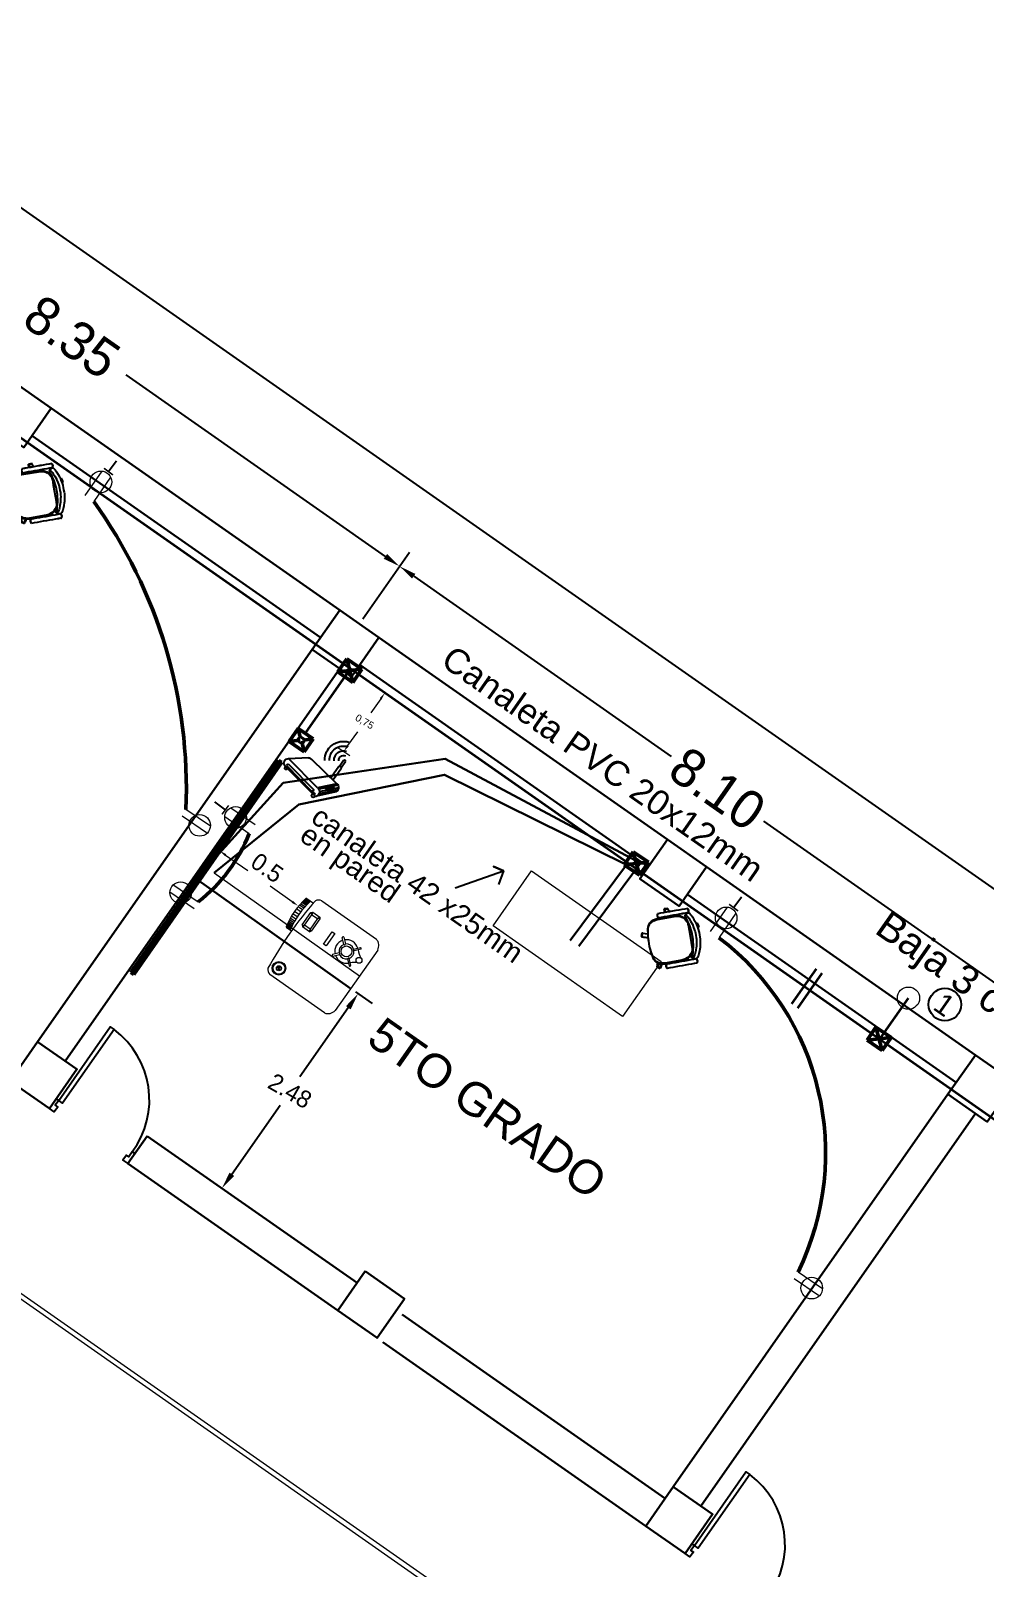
# Model space of a CAD drawing. Header units: metres. Extents: x 643921 to 644430, y 8487964 to 8488110.
# Drawn here: x 644222.18 to 644232.13, y 8488093.95 to 8488109.99 of the extents above; entities that cross this region are included whole.
import ezdxf
from ezdxf.enums import TextEntityAlignment as Align

# ---------------------------------------------------------------- set-up
doc = ezdxf.new("R2010")
doc.units = ezdxf.units.M
doc.header["$MEASUREMENT"] = 0
for name, color, linetype in [('ACHURADOS', 8, 'Continuous'), ('Planta', 251, 'Continuous'), ('Salida de red', 4, 'Continuous'), ('VANOS', 2, 'Continuous')]:
    doc.layers.add(name, color=color, linetype=linetype)
for name, color, linetype, lineweight in [('Anotaciones - Textos_Pluma_Nº__86', 7, 'Continuous', 20), ('Cable USB', 3, 'Continuous', 30), ('CABLE UTP CAT 6', 140, 'COMPU_LINE', 35), ('CIRCUITO DE DATOS', 5, 'Continuous', 50), ('CIRCUITO DE PROYECTORES', 4, 'Continuous', 50), ('CIRCUITO DE SERVIDOR', 6, 'Continuous', 50), ('CIRCUITO ELECTRICO DE SERVIDOR Y AP', 1, 'Continuous', 50), ('CIRCUITO ELECTRICO EST DE CARGA', 6, 'Continuous', 50), ('CIRCUITO ELECTRICOS', 7, 'Continuous', 15), ('COLUMNAS', 252, 'Continuous', 30), ('CONECCION USB Y HDMI', 150, 'Continuous', 30), ('CONEXION USB', 3, 'Continuous', 18), ('EQUIPOS ELECTRONICOS', 242, 'Continuous', 13), ('MUEBLES', 150, 'Continuous', 25), ('MUEBLES - PETER', 252, 'Continuous', 5), ('MUEBLES MOVILES', 42, 'Continuous', 5), ('MUROS', 252, 'Continuous', 15), ('PUERTAS', 252, 'Continuous', 5), ('TEXTOS-SUBTITULO', 26, 'Continuous', 30), ('tomacorriente', 1, 'Continuous', 20)]:
    doc.layers.add(name, color=color, linetype=linetype, lineweight=lineweight)
doc.styles.add('COTAS', font='arial.ttf', dxfattribs={"height": 0.075})
doc.styles.add('style4', font='arial.ttf')
doc.linetypes.add('COMPU_LINE', pattern='A,0.5,-0.1,["R",Standard,S=0.1,R=0,X=-0.05,Y=-0.05],-0.1', length=0.7)
doc.dimstyles.new('julio_75', dxfattribs={"dimscale": 0.75, "dimtxt": 0.075, "dimasz": 0.1, "dimexe": 0.1, "dimexo": 0.1, "dimgap": 0.1, "dimtad": 0, "dimtih": 1, "dimtoh": 1, "dimzin": 1, "dimtxsty": 'COTAS', "dimcen": 0.1, "dimclrd": 256, "dimclre": 256, "dimclrt": 256, "dimaunit": 1, "dimadec": 3, "dimazin": 0, "dimtfac": 1, "dimtix": 1, "dimtmove": 0, "dimatfit": 3, "dimfxl": 0.1, "dimfxlon": 1, "dimlwd": -1, "dimlwe": -1, "dimarcsym": 0})
doc.dimstyles.new('UTILIZAR', dxfattribs={"dimtxt": 0.18, "dimasz": 0.18, "dimexe": 0.18, "dimexo": 0.0625, "dimgap": 0.09, "dimtad": 0, "dimtih": 1, "dimtoh": 1, "dimdec": 4, "dimzin": 0, "dimdsep": 46, "dimtxsty": 'Standard', "dimcen": 0.09, "dimadec": 0, "dimazin": 0, "dimtfac": 1, "dimtdec": 4, "dimtofl": 0, "dimtmove": 0, "dimatfit": 3, "dimfxl": 1, "dimtolj": 1, "dimtzin": 0, "dimarcsym": 0})

# ---------------------------------------------------------------- blocks, each defined once
blk = doc.blocks.new('PUERTA8')
at = {"layer": 'VANOS', "ltscale": 0.5}
for points in [[(0.025, 0.05), (0.025, 0.8), (0.065, 0.8), (0.065, 0.05)], [(0, -0.05), (0, 0.05), (0.025, 0.05), (0.025, 0), (0.05, 0), (0.05, -0.05)], [(0.8, -0.05), (0.8, 0.05), (0.775, 0.05), (0.775, 0), (0.75, 0), (0.75, -0.05)]]:
    blk.add_lwpolyline(points, close=True, dxfattribs=at)
at = {"layer": 'VANOS', "color": 8, "ltscale": 0.5}
blk.add_arc((0.045, 0.07), 0.73, 358.4306, 88.4306, dxfattribs=at)
blk = doc.blocks.new('P-1')
at = {"layer": 'ACHURADOS'}
blk.add_blockref('PUERTA8', (0, 0.05), dxfattribs=at)
blk = doc.blocks.new('ECRAN')
at = {"layer": 'CIRCUITO DE SERVIDOR'}
h = blk.add_hatch(color=141, dxfattribs=at)
h.dxf.hatch_style = 1
h.paths.add_polyline_path([(714290.289, 8427261.831), (714290.304, 8427261.851), (714288.907, 8427262.986), (714288.892, 8427262.966)])
at = {"layer": 'CIRCUITO DE SERVIDOR', "color": 0}
for p, q in [((714288.892, 8427262.966), (714288.907, 8427262.986)), ((714290.289, 8427261.831), (714288.892, 8427262.966)), ((714290.304, 8427261.851), (714288.907, 8427262.986)), ((714290.289, 8427261.831), (714290.304, 8427261.851))]:
    blk.add_line(p, q, dxfattribs=at)
blk = doc.blocks.new('PROYECTOR')
at = {"layer": 'EQUIPOS ELECTRONICOS', "color": 22}
for p, q in [((714285.8923, 8427254.0254), (714285.8631, 8427254.0254)), ((714285.8936, 8427254.035), (714285.8644, 8427254.035)), ((714285.8948, 8427254.0431), (714285.8656, 8427254.0431)), ((714285.8961, 8427254.0506), (714285.867, 8427254.0506)), ((714285.8973, 8427254.0568), (714285.8681, 8427254.0568)), ((714285.8984, 8427254.062), (714285.8692, 8427254.062)), ((714285.8992, 8427254.0659), (714285.87, 8427254.0659)), ((714285.8745, 8427254.0694), (714285.9193, 8427254.0694)), ((714285.937, 8427254.0183), (714285.9448, 8427254.0263)), ((714285.9448, 8427254.0263), (714285.9495, 8427254.0119)), ((714285.9936, 8427254.0263), (714285.9875, 8427254.0119)), ((714285.9936, 8427254.0263), (714285.9988, 8427254.0188)), ((714285.8889, 8427253.9712), (714285.8597, 8427253.9712)), ((714285.8893, 8427253.9881), (714285.8601, 8427253.9881)), ((714285.8893, 8427253.9543), (714285.8601, 8427253.9543)), ((714285.8901, 8427254.0034), (714285.8609, 8427254.0034)), ((714285.8901, 8427253.939), (714285.8609, 8427253.939)), ((714285.8912, 8427254.0156), (714285.862, 8427254.0156)), ((714285.937, 8427254.0183), (714285.9495, 8427254.0119)), ((714285.937, 8427253.9345), (714285.9495, 8427253.9409)), ((714285.9448, 8427253.9265), (714285.9495, 8427253.9409)), ((714285.9988, 8427254.0188), (714285.9875, 8427254.0119)), ((714285.9988, 8427253.9339), (714285.9875, 8427253.9409)), ((714285.9936, 8427253.9265), (714285.9875, 8427253.9409)), ((714285.8912, 8427253.9268), (714285.862, 8427253.9268)), ((714285.8923, 8427253.9169), (714285.8631, 8427253.9169)), ((714285.8936, 8427253.9074), (714285.8644, 8427253.9074)), ((714285.8948, 8427253.8993), (714285.8656, 8427253.8993)), ((714285.8961, 8427253.8918), (714285.867, 8427253.8918)), ((714285.8973, 8427253.8856), (714285.8681, 8427253.8856)), ((714285.8984, 8427253.8804), (714285.8692, 8427253.8804)), ((714285.8992, 8427253.8765), (714285.87, 8427253.8765)), ((714285.8745, 8427253.873), (714285.9, 8427253.873)), ((714285.9, 8427253.873), (714285.9079, 8427253.873)), ((714285.937, 8427253.9345), (714285.9448, 8427253.9265)), ((714285.9936, 8427253.9265), (714285.9988, 8427253.9339))]:
    blk.add_line(p, q, dxfattribs=at)
for points in [[(714285.9448, 8427254.0263), (714285.9936, 8427254.0263)], [(714285.9497, 8427254.1075), (714286.3214, 8427254.1075)], [(714286.362, 8427254.062), (714286.362, 8427253.6507)], [(714285.937, 8427253.9345), (714285.937, 8427254.0183)], [(714285.9988, 8427254.0188), (714285.9988, 8427253.9339)], [(714286.1894, 8427253.9789), (714286.1602, 8427254.0041)], [(714286.1667, 8427254.0116), (714286.1959, 8427253.9864)], [(714286.2499, 8427253.9885), (714286.275, 8427254.0177)], [(714286.2825, 8427254.0113), (714286.2574, 8427253.9821)], [(714285.9936, 8427253.9265), (714285.9448, 8427253.9265)], [(714286.1953, 8427253.925), (714286.1702, 8427253.8958)], [(714286.1777, 8427253.8894), (714286.2028, 8427253.9186)], [(714286.2529, 8427253.9243), (714286.2821, 8427253.8992)], [(714286.2886, 8427253.9068), (714286.2594, 8427253.9318)], [(714286.3214, 8427253.6052), (714285.9497, 8427253.6052)]]:
    blk.add_lwpolyline(points, dxfattribs=at)
for points in [[(714285.9495, 8427253.9409), (714285.9495, 8427254.0119), (714285.9875, 8427254.0119), (714285.9875, 8427253.9409)], [(714286.0962, 8427253.9157), (714286.0962, 8427253.9997), (714286.1136, 8427253.9997), (714286.1136, 8427253.9157)], [(714285.9592, 8427253.6606), (714285.9592, 8427253.6638), (714285.971, 8427253.6638), (714285.971, 8427253.6606)]]:
    blk.add_lwpolyline(points, close=True, dxfattribs=at)
for centre, radius in [((714286.2244, 8427253.9554), 0.0304), ((714286.3099, 8427253.9554), 0.0164), ((714285.9712, 8427253.6622), 0.0381), ((714285.9712, 8427253.6622), 0.0331), ((714285.971, 8427253.6622), 0.014)]:
    blk.add_circle(centre, radius, dxfattribs=at)
for centre, radius, start, end in [((714286.2997, 8427253.9712), 0.44, 167.57179, 192.42821), ((714285.8748, 8427254.0645), 0.00496, 93.95339, 163.57981), ((714286.3289, 8427253.9712), 0.44, 167.09848, 192.90152), ((714287.9085, 8427253.8563), 2.0006, 173.42501, 186.57499), ((714285.9554, 8427254.0705), 0.0374, 98.67301, 156.47096), ((714286.3087, 8427254.0552), 0.0537, 7.2076, 76.34413), ((714286.2244, 8427253.9554), 0.0653, 143.60072, 227.29344), ((714286.1652, 8427254.0064), 0.00543, 73.48531, 205.0201), ((714286.2244, 8427253.9554), 0.0653, 51.31728, 134.9047), ((714286.2244, 8427253.9554), 0.0419, 145.85679, 226.23227), ((714286.191, 8427253.9841), 0.00543, 253.48531, 25.0201), ((714286.2244, 8427253.9554), 0.0419, 52.47319, 132.64862), ((714286.2551, 8427253.987), 0.00543, 163.48531, 295.0201), ((714286.2244, 8427253.9554), 0.0419, 325.96223, 39.26824), ((714286.3924, 8427254.1221), 0.1714, 225.60346, 241.2485), ((714286.2773, 8427254.0128), 0.00543, 343.48531, 115.0201), ((714286.3924, 8427253.7886), 0.1714, 118.7515, 131.9741), ((714285.8748, 8427253.8779), 0.00496, 196.42019, 266.04661), ((714286.1754, 8427253.8943), 0.00543, 163.59075, 295.12554), ((714286.2244, 8427253.9554), 0.0653, 235.9964, 315.01013), ((714286.1976, 8427253.9201), 0.00543, 343.59075, 115.12554), ((714286.2244, 8427253.9554), 0.0419, 239.21354, 312.75406), ((714286.2578, 8427253.9266), 0.00543, 73.59075, 205.12554), ((714286.3924, 8427253.7886), 0.1714, 135.30004, 135.5685), ((714286.2837, 8427253.9044), 0.00543, 253.59075, 25.12554), ((714285.9554, 8427253.6422), 0.0374, 203.52904, 261.32699), ((714285.9712, 8427253.6622), 0.00701, 214.74267, 146.59834), ((714286.3087, 8427253.6574), 0.0537, 283.65587, 352.7924)]:
    blk.add_arc(centre, radius, start, end, dxfattribs=at)
blk = doc.blocks.new('TOMACORRIENTE DOBLE')
at = {"layer": 'tomacorriente'}
for p, q in [((697806.719, 8439550.89), (697806.419, 8439550.969)), ((697806.69, 8439550.781), (697806.391, 8439550.86))]:
    blk.add_line(p, q, dxfattribs=at)
blk.add_circle((697806.61, 8439550.86), 0.113, dxfattribs=at)
blk = doc.blocks.new('34')
at = {"layer": 'MUEBLES'}
for p, q in [((1317.81, 1591.536), (1317.792, 1591.508)), ((1317.81, 1591.536), (1317.792, 1591.508)), ((1317.827, 1591.564), (1317.81, 1591.536)), ((1317.827, 1591.564), (1317.81, 1591.536)), ((1317.844, 1591.591), (1317.827, 1591.564)), ((1317.844, 1591.591), (1317.827, 1591.564)), ((1317.86, 1591.618), (1317.844, 1591.591)), ((1317.86, 1591.617), (1317.844, 1591.591)), ((1317.864, 1591.541), (1317.847, 1591.513)), ((1317.864, 1591.54), (1317.847, 1591.513)), ((1317.88, 1591.532), (1317.856, 1591.513)), ((1317.877, 1591.644), (1317.86, 1591.618)), ((1317.876, 1591.642), (1317.86, 1591.617)), ((1317.881, 1591.568), (1317.864, 1591.54)), ((1317.881, 1591.568), (1317.864, 1591.541)), ((1317.888, 1591.527), (1317.864, 1591.507)), ((1317.873, 1591.556), (1317.88, 1591.54)), ((1317.876, 1591.642), (1317.877, 1591.644)), ((1317.877, 1591.644), (1317.899, 1591.637)), ((1317.899, 1591.637), (1317.878, 1591.642)), ((1317.878, 1591.642), (1317.878, 1591.642)), ((1317.878, 1591.642), (1317.878, 1591.642)), ((1317.908, 1591.545), (1317.88, 1591.532)), ((1317.88, 1591.54), (1317.883, 1591.533)), ((1317.897, 1591.594), (1317.881, 1591.568)), ((1317.898, 1591.594), (1317.881, 1591.568)), ((1317.916, 1591.54), (1317.888, 1591.527)), ((1317.897, 1591.593), (1317.899, 1591.591)), ((1317.914, 1591.62), (1317.898, 1591.594)), ((1317.899, 1591.637), (1317.914, 1591.62)), ((1317.912, 1591.621), (1317.899, 1591.637)), ((1317.899, 1591.591), (1317.915, 1591.553)), ((1317.904, 1591.591), (1317.901, 1591.599)), ((1317.908, 1591.582), (1317.904, 1591.591)), ((1317.911, 1591.573), (1317.908, 1591.582)), ((1317.918, 1591.547), (1317.908, 1591.545)), ((1317.91, 1591.579), (1317.915, 1591.618)), ((1317.912, 1591.581), (1317.91, 1591.579)), ((1317.91, 1591.579), (1317.913, 1591.576)), ((1317.914, 1591.567), (1317.911, 1591.573)), ((1317.911, 1591.564), (1317.915, 1591.565)), ((1317.912, 1591.621), (1317.912, 1591.621)), ((1317.912, 1591.621), (1317.912, 1591.621)), ((1317.915, 1591.584), (1317.912, 1591.581)), ((1317.913, 1591.576), (1317.923, 1591.573)), ((1317.915, 1591.565), (1317.914, 1591.567)), ((1317.917, 1591.62), (1317.915, 1591.618)), ((1317.925, 1591.586), (1317.915, 1591.584)), ((1317.915, 1591.553), (1317.918, 1591.547)), ((1317.925, 1591.542), (1317.916, 1591.54)), ((1317.92, 1591.623), (1317.917, 1591.62)), ((1317.939, 1591.551), (1317.918, 1591.547)), ((1317.931, 1591.625), (1317.92, 1591.623)), ((1317.923, 1591.573), (1317.934, 1591.57)), ((1317.942, 1591.587), (1317.925, 1591.586)), ((1317.946, 1591.547), (1317.925, 1591.542)), ((1317.949, 1591.626), (1317.931, 1591.625)), ((1317.934, 1591.57), (1317.941, 1591.569)), ((1317.971, 1591.55), (1317.939, 1591.551)), ((1317.941, 1591.569), (1317.947, 1591.567)), ((1317.952, 1591.587), (1317.942, 1591.587)), ((1317.977, 1591.546), (1317.946, 1591.547)), ((1317.947, 1591.567), (1317.961, 1591.562)), ((1317.959, 1591.625), (1317.949, 1591.626)), ((1317.965, 1591.585), (1317.952, 1591.587)), ((1317.974, 1591.623), (1317.959, 1591.625)), ((1317.961, 1591.562), (1317.977, 1591.556)), ((1317.994, 1591.579), (1317.965, 1591.585)), ((1317.991, 1591.543), (1317.971, 1591.55)), ((1318.004, 1591.617), (1317.974, 1591.623)), ((1317.977, 1591.556), (1317.994, 1591.551)), ((1317.996, 1591.539), (1317.977, 1591.546)), ((1318.009, 1591.532), (1317.991, 1591.543)), ((1318.027, 1591.572), (1317.994, 1591.579)), ((1317.994, 1591.551), (1318.016, 1591.545)), ((1318.013, 1591.529), (1317.996, 1591.539)), ((1318.039, 1591.609), (1318.004, 1591.617)), ((1318.013, 1591.529), (1318.009, 1591.532)), ((1318.053, 1591.504), (1318.013, 1591.529)), ((1318.016, 1591.545), (1318.089, 1591.513)), ((1318.032, 1591.571), (1318.027, 1591.572)), ((1318.062, 1591.559), (1318.032, 1591.571)), ((1318.045, 1591.608), (1318.039, 1591.609)), ((1318.077, 1591.595), (1318.045, 1591.608)), ((1318.081, 1591.552), (1318.062, 1591.559)), ((1318.097, 1591.587), (1318.077, 1591.595)), ((1318.1, 1591.544), (1318.081, 1591.552)), ((1318.117, 1591.579), (1318.097, 1591.587)), ((1318.106, 1591.541), (1318.1, 1591.544)), ((1318.119, 1591.533), (1318.106, 1591.541)), ((1318.125, 1591.576), (1318.117, 1591.579)), ((1318.138, 1591.521), (1318.119, 1591.533)), ((1318.139, 1591.567), (1318.125, 1591.576)), ((1318.158, 1591.509), (1318.138, 1591.521)), ((1318.159, 1591.554), (1318.139, 1591.567)), ((1318.179, 1591.542), (1318.159, 1591.554)), ((1318.197, 1591.53), (1318.179, 1591.542)), ((1318.2, 1591.528), (1318.197, 1591.53)), ((1318.217, 1591.513), (1318.2, 1591.528)), ((1318.23, 1591.514), (1318.235, 1591.518)), ((1318.235, 1591.518), (1318.236, 1591.519)), ((1318.236, 1591.519), (1318.263, 1591.489)), ((1317.723, 1591.398), (1317.707, 1591.373)), ((1317.708, 1591.374), (1317.707, 1591.373)), ((1317.707, 1591.373), (1317.723, 1591.356)), ((1317.724, 1591.399), (1317.708, 1591.374)), ((1317.723, 1591.355), (1317.708, 1591.371)), ((1317.708, 1591.371), (1317.709, 1591.371)), ((1317.709, 1591.371), (1317.708, 1591.371)), ((1317.74, 1591.425), (1317.723, 1591.398)), ((1317.74, 1591.425), (1317.724, 1591.399)), ((1317.757, 1591.452), (1317.74, 1591.425)), ((1317.757, 1591.452), (1317.74, 1591.425)), ((1317.837, 1591.489), (1317.743, 1591.34)), ((1317.76, 1591.375), (1317.744, 1591.349)), ((1317.761, 1591.376), (1317.746, 1591.351)), ((1317.845, 1591.483), (1317.752, 1591.334)), ((1317.775, 1591.48), (1317.757, 1591.452)), ((1317.775, 1591.48), (1317.757, 1591.452)), ((1317.777, 1591.402), (1317.76, 1591.375)), ((1317.777, 1591.402), (1317.761, 1591.376)), ((1317.792, 1591.508), (1317.775, 1591.48)), ((1317.792, 1591.508), (1317.775, 1591.48)), ((1317.794, 1591.429), (1317.777, 1591.402)), ((1317.794, 1591.429), (1317.777, 1591.402)), ((1317.812, 1591.457), (1317.794, 1591.429)), ((1317.812, 1591.457), (1317.794, 1591.429)), ((1317.829, 1591.485), (1317.812, 1591.457)), ((1317.829, 1591.485), (1317.812, 1591.457)), ((1317.847, 1591.513), (1317.829, 1591.485)), ((1317.847, 1591.513), (1317.829, 1591.485)), ((1317.856, 1591.513), (1317.837, 1591.489)), ((1317.864, 1591.507), (1317.845, 1591.483)), ((1318.164, 1591.435), (1318.053, 1591.504)), ((1318.089, 1591.513), (1318.156, 1591.47)), ((1318.158, 1591.458), (1318.145, 1591.447)), ((1318.156, 1591.47), (1318.217, 1591.419)), ((1318.174, 1591.499), (1318.158, 1591.509)), ((1318.164, 1591.463), (1318.158, 1591.458)), ((1318.211, 1591.406), (1318.164, 1591.435)), ((1318.176, 1591.497), (1318.174, 1591.499)), ((1318.193, 1591.482), (1318.176, 1591.497)), ((1318.183, 1591.429), (1318.179, 1591.426)), ((1318.195, 1591.438), (1318.183, 1591.429)), ((1318.208, 1591.469), (1318.193, 1591.482)), ((1318.233, 1591.445), (1318.208, 1591.469)), ((1318.225, 1591.396), (1318.211, 1591.406)), ((1318.211, 1591.406), (1318.216, 1591.403)), ((1318.231, 1591.393), (1318.216, 1591.403)), ((1318.233, 1591.498), (1318.217, 1591.513)), ((1318.217, 1591.419), (1318.232, 1591.403)), ((1318.223, 1591.511), (1318.221, 1591.51)), ((1318.223, 1591.511), (1318.229, 1591.512)), ((1318.238, 1591.384), (1318.225, 1591.396)), ((1318.227, 1591.512), (1318.23, 1591.514)), ((1318.229, 1591.512), (1318.237, 1591.509)), ((1318.244, 1591.381), (1318.231, 1591.393)), ((1318.232, 1591.403), (1318.244, 1591.39)), ((1318.261, 1591.473), (1318.233, 1591.498)), ((1318.236, 1591.442), (1318.233, 1591.445)), ((1318.257, 1591.415), (1318.236, 1591.442)), ((1318.237, 1591.509), (1318.244, 1591.503)), ((1318.253, 1591.357), (1318.238, 1591.384)), ((1318.244, 1591.503), (1318.248, 1591.496)), ((1318.244, 1591.39), (1318.256, 1591.377)), ((1318.26, 1591.352), (1318.244, 1591.381)), ((1318.248, 1591.496), (1318.25, 1591.488)), ((1318.25, 1591.488), (1318.248, 1591.484)), ((1318.253, 1591.481), (1318.256, 1591.483)), ((1318.257, 1591.341), (1318.253, 1591.357)), ((1318.256, 1591.483), (1318.261, 1591.487)), ((1318.256, 1591.377), (1318.267, 1591.366)), ((1318.275, 1591.391), (1318.257, 1591.415)), ((1318.261, 1591.487), (1318.263, 1591.489)), ((1318.264, 1591.47), (1318.261, 1591.473)), ((1318.287, 1591.441), (1318.264, 1591.47)), ((1318.267, 1591.366), (1318.271, 1591.362)), ((1318.271, 1591.362), (1318.276, 1591.356)), ((1318.283, 1591.38), (1318.275, 1591.391)), ((1318.276, 1591.356), (1318.283, 1591.348)), ((1318.287, 1591.371), (1318.283, 1591.38)), ((1318.306, 1591.416), (1318.287, 1591.441)), ((1318.294, 1591.355), (1318.287, 1591.371)), ((1318.294, 1591.339), (1318.327, 1591.36)), ((1318.314, 1591.404), (1318.306, 1591.416)), ((1318.319, 1591.394), (1318.314, 1591.404)), ((1318.331, 1591.361), (1318.314, 1591.335)), ((1318.33, 1591.359), (1318.314, 1591.334)), ((1318.327, 1591.377), (1318.319, 1591.394)), ((1318.33, 1591.367), (1318.327, 1591.377)), ((1318.327, 1591.36), (1318.328, 1591.363)), ((1318.328, 1591.363), (1318.33, 1591.367)), ((1318.33, 1591.359), (1318.331, 1591.361)), ((1318.331, 1591.361), (1318.353, 1591.354)), ((1318.352, 1591.354), (1318.332, 1591.36)), ((1318.332, 1591.36), (1318.332, 1591.36)), ((1317.682, 1591.305), (1317.68, 1591.305)), ((1317.683, 1591.265), (1317.68, 1591.305)), ((1317.688, 1591.305), (1317.682, 1591.305)), ((1317.685, 1591.265), (1317.683, 1591.265)), ((1317.692, 1591.266), (1317.685, 1591.265)), ((1317.686, 1591.282), (1317.687, 1591.291)), ((1317.689, 1591.274), (1317.686, 1591.282)), ((1317.687, 1591.291), (1317.69, 1591.298)), ((1317.697, 1591.306), (1317.688, 1591.305)), ((1317.693, 1591.267), (1317.689, 1591.274)), ((1317.69, 1591.298), (1317.696, 1591.302)), ((1317.695, 1591.266), (1317.692, 1591.266)), ((1317.699, 1591.264), (1317.693, 1591.267)), ((1317.696, 1591.302), (1317.727, 1591.303)), ((1317.708, 1591.306), (1317.697, 1591.306)), ((1317.699, 1591.264), (1317.723, 1591.265)), ((1317.717, 1591.307), (1317.708, 1591.306)), ((1317.723, 1591.307), (1317.717, 1591.307)), ((1317.727, 1591.304), (1317.722, 1591.277)), ((1317.722, 1591.277), (1317.723, 1591.252)), ((1317.723, 1591.356), (1317.744, 1591.349)), ((1317.742, 1591.35), (1317.723, 1591.355)), ((1317.726, 1591.307), (1317.723, 1591.307)), ((1317.723, 1591.252), (1317.727, 1591.241)), ((1317.726, 1591.303), (1317.726, 1591.307)), ((1317.737, 1591.328), (1317.727, 1591.304)), ((1317.727, 1591.241), (1317.731, 1591.229)), ((1317.735, 1591.298), (1317.73, 1591.272)), ((1317.73, 1591.272), (1317.731, 1591.247)), ((1317.731, 1591.247), (1317.734, 1591.237)), ((1317.731, 1591.229), (1317.742, 1591.21)), ((1317.734, 1591.237), (1317.738, 1591.224)), ((1317.745, 1591.323), (1317.735, 1591.298)), ((1317.743, 1591.34), (1317.737, 1591.328)), ((1317.738, 1591.224), (1317.748, 1591.206)), ((1317.742, 1591.35), (1317.742, 1591.35)), ((1317.742, 1591.35), (1317.742, 1591.35)), ((1317.742, 1591.21), (1317.755, 1591.196)), ((1317.744, 1591.349), (1317.746, 1591.351)), ((1317.752, 1591.334), (1317.745, 1591.323)), ((1317.748, 1591.206), (1317.76, 1591.193)), ((1317.755, 1591.196), (1317.801, 1591.155)), ((1318.143, 1591.09), (1318.236, 1591.239)), ((1318.152, 1591.084), (1318.245, 1591.233)), ((1318.228, 1591.198), (1318.211, 1591.17)), ((1318.228, 1591.197), (1318.211, 1591.17)), ((1318.246, 1591.226), (1318.228, 1591.198)), ((1318.246, 1591.226), (1318.228, 1591.197)), ((1318.236, 1591.239), (1318.251, 1591.266)), ((1318.245, 1591.233), (1318.26, 1591.26)), ((1318.263, 1591.254), (1318.246, 1591.226)), ((1318.263, 1591.253), (1318.246, 1591.226)), ((1318.251, 1591.266), (1318.26, 1591.295)), ((1318.26, 1591.326), (1318.257, 1591.341)), ((1318.264, 1591.336), (1318.26, 1591.352)), ((1318.26, 1591.295), (1318.26, 1591.326)), ((1318.26, 1591.26), (1318.268, 1591.29)), ((1318.281, 1591.281), (1318.263, 1591.253)), ((1318.281, 1591.281), (1318.263, 1591.254)), ((1318.268, 1591.321), (1318.264, 1591.336)), ((1318.283, 1591.202), (1318.265, 1591.174)), ((1318.283, 1591.202), (1318.266, 1591.174)), ((1318.268, 1591.29), (1318.268, 1591.321)), ((1318.298, 1591.309), (1318.281, 1591.281)), ((1318.297, 1591.308), (1318.281, 1591.281)), ((1318.283, 1591.348), (1318.288, 1591.342)), ((1318.3, 1591.23), (1318.283, 1591.202)), ((1318.301, 1591.23), (1318.283, 1591.202)), ((1318.288, 1591.342), (1318.292, 1591.339)), ((1318.292, 1591.339), (1318.294, 1591.339)), ((1318.297, 1591.345), (1318.294, 1591.355)), ((1318.294, 1591.339), (1318.295, 1591.342)), ((1318.295, 1591.342), (1318.297, 1591.345)), ((1318.314, 1591.334), (1318.297, 1591.308)), ((1318.314, 1591.335), (1318.298, 1591.309)), ((1318.318, 1591.258), (1318.3, 1591.23)), ((1318.318, 1591.258), (1318.301, 1591.23)), ((1318.335, 1591.285), (1318.318, 1591.258)), ((1318.335, 1591.285), (1318.318, 1591.258)), ((1318.351, 1591.312), (1318.335, 1591.285)), ((1318.351, 1591.311), (1318.335, 1591.285)), ((1318.368, 1591.338), (1318.351, 1591.312)), ((1318.366, 1591.339), (1318.352, 1591.354)), ((1318.353, 1591.354), (1318.368, 1591.338)), ((1318.366, 1591.339), (1318.366, 1591.339)), ((1318.366, 1591.339), (1318.366, 1591.339)), ((1317.76, 1591.193), (1317.805, 1591.153)), ((1317.801, 1591.155), (1317.822, 1591.14)), ((1317.805, 1591.153), (1317.825, 1591.138)), ((1317.822, 1591.14), (1317.851, 1591.118)), ((1317.825, 1591.138), (1317.852, 1591.117)), ((1317.851, 1591.118), (1317.878, 1591.101)), ((1317.852, 1591.117), (1317.903, 1591.086)), ((1317.903, 1591.086), (1317.935, 1591.069)), ((1317.903, 1591.086), (1317.904, 1591.085)), ((1317.904, 1591.085), (1317.937, 1591.068)), ((1317.918, 1591.013), (1317.928, 1591.053)), ((1317.921, 1591.041), (1317.919, 1591.035)), ((1317.921, 1591.043), (1317.921, 1591.041)), ((1317.925, 1591.042), (1317.921, 1591.043)), ((1317.928, 1591.053), (1317.932, 1591.07)), ((1317.935, 1591.069), (1317.956, 1591.058)), ((1317.937, 1591.068), (1317.959, 1591.056)), ((1317.956, 1591.058), (1318.011, 1591.035)), ((1317.956, 1591.003), (1317.965, 1591.043)), ((1317.959, 1591.056), (1318.016, 1591.032)), ((1317.965, 1591.043), (1317.968, 1591.053)), ((1318.011, 1591.035), (1318.044, 1591.029)), ((1318.072, 1591.032), (1318.096, 1591.043)), ((1318.08, 1591.028), (1318.104, 1591.038)), ((1318.096, 1591.043), (1318.115, 1591.057)), ((1318.104, 1591.038), (1318.124, 1591.052)), ((1318.115, 1591.057), (1318.135, 1591.078)), ((1318.124, 1591.052), (1318.144, 1591.072)), ((1318.135, 1591.078), (1318.143, 1591.09)), ((1318.144, 1591.072), (1318.152, 1591.084)), ((1318.177, 1591.116), (1318.161, 1591.09)), ((1318.162, 1591.092), (1318.161, 1591.09)), ((1318.161, 1591.09), (1318.177, 1591.073)), ((1318.177, 1591.116), (1318.162, 1591.092)), ((1318.162, 1591.088), (1318.162, 1591.089)), ((1318.176, 1591.072), (1318.162, 1591.088)), ((1318.196, 1591.067), (1318.176, 1591.072)), ((1318.194, 1591.143), (1318.177, 1591.116)), ((1318.194, 1591.142), (1318.177, 1591.116)), ((1318.177, 1591.073), (1318.198, 1591.067)), ((1318.211, 1591.17), (1318.194, 1591.143)), ((1318.211, 1591.17), (1318.194, 1591.142)), ((1318.196, 1591.068), (1318.196, 1591.067)), ((1318.196, 1591.067), (1318.196, 1591.067)), ((1318.214, 1591.092), (1318.198, 1591.067)), ((1318.198, 1591.067), (1318.199, 1591.068)), ((1318.215, 1591.093), (1318.199, 1591.068)), ((1318.204, 1591.159), (1318.2, 1591.162)), ((1318.204, 1591.159), (1318.2, 1591.162)), ((1318.231, 1591.119), (1318.214, 1591.092)), ((1318.231, 1591.119), (1318.215, 1591.093)), ((1318.224, 1591.191), (1318.22, 1591.193)), ((1318.248, 1591.147), (1318.231, 1591.119)), ((1318.248, 1591.146), (1318.231, 1591.119)), ((1318.239, 1591.132), (1318.247, 1591.128)), ((1318.247, 1591.128), (1318.239, 1591.132)), ((1318.26, 1591.124), (1318.241, 1591.136)), ((1318.254, 1591.128), (1318.241, 1591.136)), ((1318.247, 1591.128), (1318.256, 1591.122)), ((1318.256, 1591.122), (1318.247, 1591.128)), ((1318.266, 1591.174), (1318.248, 1591.147)), ((1318.265, 1591.174), (1318.248, 1591.146)), ((1318.256, 1591.122), (1318.264, 1591.117)), ((1318.264, 1591.117), (1318.256, 1591.122)), ((1318.266, 1591.125), (1318.26, 1591.124)), ((1318.274, 1591.159), (1318.261, 1591.167)), ((1318.279, 1591.156), (1318.261, 1591.167)), ((1318.264, 1591.117), (1318.269, 1591.114)), ((1318.269, 1591.114), (1318.264, 1591.117)), ((1318.273, 1591.128), (1318.266, 1591.125)), ((1318.269, 1591.114), (1318.271, 1591.112)), ((1318.271, 1591.112), (1318.269, 1591.114)), ((1318.292, 1591.146), (1318.271, 1591.112)), ((1318.279, 1591.134), (1318.273, 1591.128)), ((1318.274, 1591.159), (1318.279, 1591.156)), ((1318.279, 1591.156), (1318.282, 1591.15)), ((1318.282, 1591.142), (1318.279, 1591.134)), ((1318.281, 1591.152), (1318.284, 1591.15)), ((1318.282, 1591.15), (1318.282, 1591.142)), ((1318.284, 1591.15), (1318.29, 1591.147)), ((1318.29, 1591.147), (1318.292, 1591.146)), ((1317.913, 1591.007), (1317.911, 1591.001)), ((1317.911, 1591.001), (1317.911, 1590.999)), ((1317.95, 1590.989), (1317.911, 1590.999)), ((1317.915, 1591.016), (1317.913, 1591.007)), ((1317.917, 1591.026), (1317.915, 1591.016)), ((1317.919, 1591.035), (1317.917, 1591.026)), ((1317.921, 1591.007), (1317.918, 1591.013)), ((1317.927, 1591.001), (1317.921, 1591.007)), ((1317.935, 1590.998), (1317.927, 1591.001)), ((1317.943, 1590.997), (1317.935, 1590.998)), ((1317.951, 1590.999), (1317.943, 1590.997)), ((1317.952, 1590.997), (1317.95, 1590.991)), ((1317.95, 1590.991), (1317.95, 1590.989)), ((1317.956, 1591.003), (1317.951, 1590.999)), ((1317.953, 1591.001), (1317.952, 1590.997)), ((1318.016, 1591.032), (1318.051, 1591.025)), ((1318.044, 1591.029), (1318.064, 1591.031)), ((1318.051, 1591.025), (1318.071, 1591.027)), ((1318.064, 1591.031), (1318.072, 1591.032)), ((1318.071, 1591.027), (1318.08, 1591.028))]:
    blk.add_line(p, q, dxfattribs=at)
blk = doc.blocks.new('ACCES POINT')
at = {"color": 92}
for p, q in [((714282.93, 8427256.317), (714282.93, 8427256.314)), ((714282.941, 8427256.317), (714282.941, 8427256.315)), ((714282.921, 8427256.134), (714282.921, 8427256.231)), ((714282.921, 8427256.078), (714282.921, 8427256.134)), ((714282.952, 8427256.134), (714282.952, 8427256.231)), ((714282.952, 8427256.083), (714282.952, 8427256.134)), ((714282.818, 8427256.024), (714282.958, 8427255.874)), ((714282.819, 8427256.007), (714282.959, 8427255.856)), ((714282.824, 8427255.992), (714282.964, 8427255.842)), ((714282.826, 8427256.045), (714282.861, 8427256.007)), ((714282.846, 8427256.064), (714282.882, 8427256.025)), ((714282.857, 8427256.068), (714282.895, 8427256.028)), ((714282.859, 8427256.005), (714282.913, 8427255.947)), ((714282.865, 8427256.069), (714283.005, 8427255.919)), ((714282.915, 8427255.95), (714282.966, 8427255.895)), ((714282.936, 8427255.967), (714282.986, 8427255.913)), ((714282.949, 8427255.97), (714282.997, 8427255.917)), ((714283.005, 8427255.919), (714283.429, 8427255.994)), ((714283.397, 8427255.947), (714283.03, 8427255.88)), ((714283.404, 8427255.922), (714283.037, 8427255.855)), ((714282.976, 8427255.83), (714282.965, 8427255.841)), ((714282.976, 8427255.83), (714283.422, 8427255.911)), ((714282.978, 8427255.83), (714282.978, 8427255.818)), ((714283.011, 8427255.821), (714283.011, 8427255.836)), ((714283.378, 8427255.903), (714283.378, 8427255.895)), ((714283.405, 8427255.908), (714283.405, 8427255.895))]:
    blk.add_line(p, q, dxfattribs=at)
for points in [[(714282.925, 8427256.235), (714282.925, 8427256.31)], [(714282.948, 8427256.235), (714282.948, 8427256.31)], [(714283.229, 8427256.126), (714282.865, 8427256.069)], [(714283.429, 8427255.994), (714283.263, 8427256.122)]]:
    blk.add_lwpolyline(points, dxfattribs=at)
for centre in [(714282.993, 8427255.849), (714283.007, 8427255.851), (714283.02, 8427255.854)]:
    blk.add_circle(centre, 0.00399, dxfattribs=at)
for centre, radius, start, end in [((714282.948, 8427256.31), 0.0984, 322.0864, 73.8838), ((714282.948, 8427256.31), 0.148, 323.6467, 72.2452), ((714282.948, 8427256.31), 0.197, 324.4234, 71.4296), ((714282.936, 8427256.219), 0.0194, 37.7243, 142.2757), ((714282.936, 8427256.3), 0.0155, 40.3834, 139.6166), ((714282.936, 8427256.314), 0.00651, 35.1733, 144.9998), ((714282.948, 8427256.31), 0.0489, 317.3396, 78.8718), ((714283.239, 8427256.073), 0.0539, 64.318, 101.064), ((714282.869, 8427256.018), 0.0515, 94.5799, 210.7273), ((714282.899, 8427255.982), 0.0456, 84.1018, 150.5306), ((714282.903, 8427255.978), 0.0456, 84.1018, 150.5306), ((714282.908, 8427255.973), 0.0456, 84.1018, 150.5306), ((714282.912, 8427255.968), 0.0456, 84.1018, 150.5306), ((714282.917, 8427255.963), 0.0456, 84.1018, 150.5306), ((714282.921, 8427255.958), 0.0456, 84.1018, 150.5306), ((714282.926, 8427255.953), 0.0456, 84.1018, 150.5306), ((714282.93, 8427255.949), 0.0456, 84.1018, 150.5306), ((714282.935, 8427255.944), 0.0456, 84.1018, 150.5306), ((714282.939, 8427255.939), 0.0456, 84.1018, 150.5306), ((714282.944, 8427255.934), 0.0456, 84.1018, 150.5306), ((714282.948, 8427255.929), 0.0456, 84.1018, 150.5306), ((714282.953, 8427255.925), 0.0456, 84.1018, 150.5306), ((714283.009, 8427255.867), 0.0515, 94.5799, 210.7273), ((714283.39, 8427255.932), 0.0167, 326.4303, 65.278), ((714283.402, 8427255.955), 0.0478, 294.6996, 54.5999), ((714282.995, 8427255.823), 0.0171, 196.7065, 353.7504), ((714283.037, 8427255.868), 0.0134, 123.9317, 267.7766), ((714283.391, 8427255.897), 0.0136, 171.6117, 8.3883)]:
    blk.add_arc(centre, radius, start, end, dxfattribs=at)
blk = doc.blocks.new('*D72')
at = {"layer": 'Anotaciones - Textos_Pluma_Nº__86', "color": 0, "lineweight": -2, "transparency": 16777216}
for p, q in [((644218.801, 8488108.636), (644219.289, 8488109.332)), ((644219.333, 8488109.081), (644222.041, 8488107.186)), ((644225.879, 8488104.5), (644223.171, 8488106.395)), ((644225.642, 8488103.848), (644226.13, 8488104.544))]:
    blk.add_line(p, q, dxfattribs=at)
at = {"layer": 'Anotaciones - Textos_Pluma_Nº__86', "color": 0, "transparency": 16777216}
for points in [[(644219.35, 8488109.106), (644219.316, 8488109.057), (644219.186, 8488109.185)], [(644225.896, 8488104.525), (644225.862, 8488104.475), (644226.027, 8488104.397)]]:
    blk.add_solid(points, dxfattribs=at)
at = {"layer": 'Defpoints', "color": 0, "transparency": 16777216}
for p in [(644218.766, 8488108.584), (644226.027, 8488104.397), (644225.607, 8488103.797)]:
    blk.add_point(p, dxfattribs=at)
at = {"layer": 'Anotaciones - Textos_Pluma_Nº__86', "color": 0, "transparency": 16777216, "insert": (644222.606, 8488106.791), "char_height": 0.4, "attachment_point": 5, "rotation": 325.0132}
blk.add_mtext('\\A1;8.35', dxfattribs=at)
blk = doc.blocks.new('*D73')
at = {"layer": 'Anotaciones - Textos_Pluma_Nº__86', "color": 0, "lineweight": -2, "transparency": 16777216}
for p, q in [((644225.642, 8488103.848), (644226.13, 8488104.544)), ((644226.174, 8488104.294), (644228.861, 8488102.413)), ((644232.515, 8488099.856), (644229.828, 8488101.736)), ((644232.279, 8488099.203), (644232.766, 8488099.9))]:
    blk.add_line(p, q, dxfattribs=at)
at = {"layer": 'Anotaciones - Textos_Pluma_Nº__86', "color": 0, "transparency": 16777216}
for points in [[(644226.191, 8488104.318), (644226.157, 8488104.269), (644226.027, 8488104.397)], [(644232.533, 8488099.88), (644232.498, 8488099.831), (644232.663, 8488099.752)]]:
    blk.add_solid(points, dxfattribs=at)
at = {"layer": 'Defpoints', "color": 0, "transparency": 16777216}
for p in [(644226.027, 8488104.397), (644225.607, 8488103.797), (644232.243, 8488099.152)]:
    blk.add_point(p, dxfattribs=at)
at = {"layer": 'Anotaciones - Textos_Pluma_Nº__86', "color": 0, "transparency": 16777216, "insert": (644229.345, 8488102.075), "char_height": 0.4, "attachment_point": 5, "rotation": 325.0132}
blk.add_mtext('\\A1;8.10', dxfattribs=at)
blk = doc.blocks.new('*D71')
at = {"layer": 'Anotaciones - Textos_Pluma_Nº__86', "color": 0, "lineweight": -2, "transparency": 16777216}
for p, q in [((644218.801, 8488108.636), (644219.747, 8488109.987)), ((644219.791, 8488109.736), (644232.419, 8488100.898)), ((644246.451, 8488091.078), (644233.823, 8488099.916)), ((644245.756, 8488089.771), (644246.702, 8488091.122))]:
    blk.add_line(p, q, dxfattribs=at)
at = {"layer": 'Anotaciones - Textos_Pluma_Nº__86', "color": 0, "transparency": 16777216}
for points in [[(644219.809, 8488109.761), (644219.774, 8488109.712), (644219.644, 8488109.839)], [(644246.468, 8488091.103), (644246.434, 8488091.054), (644246.598, 8488090.975)]]:
    blk.add_solid(points, dxfattribs=at)
at = {"layer": 'Defpoints', "color": 0, "transparency": 16777216}
for p in [(644219.644, 8488109.839), (644218.766, 8488108.584), (644245.72, 8488089.72)]:
    blk.add_point(p, dxfattribs=at)
at = {"layer": 'Anotaciones - Textos_Pluma_Nº__86', "color": 0, "transparency": 16777216, "insert": (644233.121, 8488100.407), "char_height": 0.4, "attachment_point": 5, "rotation": 325.0132}
blk.add_mtext('\\A1;32.90', dxfattribs=at)
blk = doc.blocks.new('*D69')
at = {"layer": 'Anotaciones - Textos_Pluma_Nº__86', "color": 0, "lineweight": -2, "transparency": 16777216}
for p, q in [((644209.773, 8488095.736), (644210.719, 8488097.087)), ((644210.763, 8488096.837), (644223.391, 8488087.999)), ((644237.423, 8488078.179), (644224.795, 8488087.016)), ((644236.728, 8488076.872), (644237.674, 8488078.223))]:
    blk.add_line(p, q, dxfattribs=at)
at = {"layer": 'Anotaciones - Textos_Pluma_Nº__86', "color": 0, "transparency": 16777216}
for points in [[(644210.781, 8488096.861), (644210.746, 8488096.812), (644210.616, 8488096.94)], [(644237.44, 8488078.203), (644237.406, 8488078.154), (644237.57, 8488078.075)]]:
    blk.add_solid(points, dxfattribs=at)
at = {"layer": 'Defpoints', "color": 0, "transparency": 16777216}
for p in [(644210.616, 8488096.94), (644209.738, 8488095.685), (644236.692, 8488076.82)]:
    blk.add_point(p, dxfattribs=at)
at = {"layer": 'Anotaciones - Textos_Pluma_Nº__86', "color": 0, "transparency": 16777216, "insert": (644224.093, 8488087.508), "char_height": 0.4, "attachment_point": 5, "rotation": 325.0132}
blk.add_mtext('\\A1;32.90', dxfattribs=at)
blk = doc.blocks.new('*D82')
at = {"layer": 'Anotaciones - Textos_Pluma_Nº__86', "color": 0, "lineweight": -2, "transparency": 16777216}
for p, q in [((644225.568, 8488099.956), (644225.742, 8488099.834)), ((644225.491, 8488099.79), (644224.987, 8488099.069)), ((644224.275, 8488098.052), (644224.78, 8488098.773)), ((644224.145, 8488097.923), (644224.319, 8488097.801))]:
    blk.add_line(p, q, dxfattribs=at)
at = {"layer": 'Anotaciones - Textos_Pluma_Nº__86', "color": 0, "transparency": 16777216}
for points in [[(644225.467, 8488099.807), (644225.516, 8488099.772), (644225.594, 8488099.937)], [(644224.251, 8488098.069), (644224.3, 8488098.035), (644224.172, 8488097.904)]]:
    blk.add_solid(points, dxfattribs=at)
at = {"layer": 'Defpoints', "color": 0, "transparency": 16777216}
for p in [(644225.516, 8488099.992), (644224.094, 8488097.959), (644224.172, 8488097.904)]:
    blk.add_point(p, dxfattribs=at)
at = {"layer": 'Anotaciones - Textos_Pluma_Nº__86', "color": 0, "transparency": 16777216, "insert": (644224.883, 8488098.921), "char_height": 0.18, "attachment_point": 5, "rotation": 330}
blk.add_mtext('\\A1;2.48', dxfattribs=at)
blk = doc.blocks.new('*D122')
at = {"layer": 'Anotaciones - Textos_Pluma_Nº__86', "transparency": 16777216}
for p, q in [((644225.811, 8488103.119), (644225.934, 8488103.033)), ((644225.83, 8488103.014), (644225.728, 8488102.869)), ((644225.488, 8488102.526), (644225.59, 8488102.671)), ((644225.383, 8488102.507), (644225.506, 8488102.421))]:
    blk.add_line(p, q, dxfattribs=at)
for points in [[(644225.82, 8488103.022), (644225.84, 8488103.007), (644225.873, 8488103.076)], [(644225.478, 8488102.533), (644225.498, 8488102.519), (644225.445, 8488102.464)]]:
    blk.add_solid(points, dxfattribs=at)
at = {"layer": 'Defpoints', "color": 0, "transparency": 16777216}
for p in [(644225.699, 8488103.198), (644225.271, 8488102.586), (644225.445, 8488102.464)]:
    blk.add_point(p, dxfattribs=at)
at = {"layer": 'Anotaciones - Textos_Pluma_Nº__86', "transparency": 16777216, "insert": (644225.659, 8488102.77), "char_height": 0.075, "attachment_point": 5, "rotation": 330, "style": 'COTAS'}
blk.add_mtext('0,75', dxfattribs=at)

msp = doc.modelspace()

# ---------------------------------------------------------------- hatches: boundary and pattern name
at = {"layer": 'Salida de red'}
h = msp.add_hatch(color=256, dxfattribs=at)
h.dxf.hatch_style = 1
h.paths.add_polyline_path([(644225.013, 8488102.536), (644224.951, 8488102.579), (644224.985, 8488102.629), (644225.048, 8488102.586)])
h.paths.add_polyline_path([(644224.984, 8488102.585), (644224.979, 8488102.578), (644224.983, 8488102.576), (644224.979, 8488102.569), (644224.994, 8488102.558), (644224.999, 8488102.565), (644225.003, 8488102.562), (644225.007, 8488102.569), (644225.019, 8488102.561), (644225.035, 8488102.584), (644224.988, 8488102.616), (644224.972, 8488102.593)], flags=16)
edge = h.paths.add_edge_path(flags=17)
edge.add_line((644225.042, 8488102.578), (644225.013, 8488102.536))

# ---------------------------------------------------------------- linework, layer by layer
at = {"layer": 'Anotaciones - Textos_Pluma_Nº__86'}
for p, q in [((644224.193, 8488101.487), (644224.107, 8488101.364)), ((644224.211, 8488101.383), (644224.442, 8488101.221)), ((644224.907, 8488100.895), (644224.677, 8488101.057))]:
    msp.add_line(p, q, dxfattribs=at)
for points in [[(644224.219, 8488101.393), (644224.204, 8488101.372), (644224.15, 8488101.426)], [(644224.915, 8488100.906), (644224.9, 8488100.885), (644224.969, 8488100.852)]]:
    msp.add_solid(points, dxfattribs=at)
at = {"layer": 'Cable USB'}
msp.add_lwpolyline([(644224.092, 8488101.197), (644224.975, 8488101.911), (644226.494, 8488102.222), (644228.397, 8488101.283), (644227.807, 8488100.492)], dxfattribs=at)
at = {"layer": 'CABLE UTP CAT 6'}
for p, q in [((644230.374, 8488100.197), (644230.118, 8488099.83)), ((644230.436, 8488100.151), (644230.179, 8488099.784))]:
    msp.add_line(p, q, dxfattribs=at)
for points in [[(644244.618, 8488089.678), (644244.748, 8488089.864), (644218.884, 8488107.965)], [(644225.512, 8488103.327), (644225.041, 8488102.655)], [(644231.038, 8488099.459), (644231.339, 8488099.89)]]:
    msp.add_lwpolyline(points, dxfattribs=at)
at = {"layer": 'CIRCUITO DE DATOS', "color": 0}
for p, q in [((644225.634, 8488103.323), (644225.477, 8488103.431)), ((644225.125, 8488102.597), (644224.968, 8488102.705)), ((644228.624, 8488101.31), (644228.466, 8488101.417)), ((644231.158, 8488099.479), (644231, 8488099.587))]:
    msp.add_line(p, q, dxfattribs=at)
at = {"layer": 'CIRCUITO DE PROYECTORES'}
msp.add_arc((644222.873, 8488102.233), 1.703, 308.1801, 338.4797, dxfattribs=at)
at = {"layer": 'CIRCUITO ELECTRICO DE SERVIDOR Y AP'}
for centre, radius, start, end in [((644218.672, 8488102.075), 5.129, 357.5989, 35.7583), ((644227.647, 8488098.273), 2.827, 333.9359, 52.6769)]:
    msp.add_arc(centre, radius, start, end, dxfattribs=at)
at = {"layer": 'CIRCUITO ELECTRICO EST DE CARGA', "color": 0}
for p, q in [((644225.477, 8488103.431), (644225.383, 8488103.294)), ((644225.477, 8488103.431), (644225.54, 8488103.186)), ((644225.634, 8488103.323), (644225.383, 8488103.294)), ((644225.54, 8488103.186), (644225.383, 8488103.294)), ((644225.634, 8488103.323), (644225.54, 8488103.186)), ((644224.968, 8488102.705), (644224.874, 8488102.568)), ((644224.951, 8488102.579), (644224.874, 8488102.568)), ((644225.031, 8488102.46), (644224.874, 8488102.568)), ((644224.968, 8488102.705), (644224.985, 8488102.629)), ((644225.125, 8488102.597), (644225.031, 8488102.46)), ((644225.125, 8488102.597), (644225.048, 8488102.586)), ((644225.013, 8488102.536), (644225.031, 8488102.46)), ((644228.466, 8488101.417), (644228.372, 8488101.281)), ((644228.624, 8488101.31), (644228.372, 8488101.281)), ((644228.53, 8488101.173), (644228.372, 8488101.281)), ((644228.466, 8488101.417), (644228.53, 8488101.173)), ((644228.624, 8488101.31), (644228.53, 8488101.173)), ((644231, 8488099.587), (644230.907, 8488099.45)), ((644231, 8488099.587), (644231.064, 8488099.342)), ((644231.158, 8488099.479), (644230.907, 8488099.45)), ((644231.064, 8488099.342), (644230.907, 8488099.45)), ((644231.158, 8488099.479), (644231.064, 8488099.342))]:
    msp.add_line(p, q, dxfattribs=at)
at = {"layer": 'CIRCUITO ELECTRICOS', "color": 5}
for p, q in [((644224.012, 8488101.614), (644223.756, 8488101.789)), ((644224.052, 8488101.684), (644223.797, 8488101.86)), ((644223.629, 8488101), (644223.884, 8488100.824)), ((644223.669, 8488101.07), (644223.925, 8488100.895)), ((644230.401, 8488096.785), (644230.145, 8488096.96)), ((644230.442, 8488096.855), (644230.186, 8488097.031))]:
    msp.add_line(p, q, dxfattribs=at)
for centre in [(644223.94, 8488101.693), (644223.742, 8488100.991), (644230.329, 8488096.864)]:
    msp.add_circle(centre, 0.113, dxfattribs=at)
at = {"layer": 'CIRCUITO ELECTRICOS'}
msp.add_circle((644231.339, 8488099.89), 0.116, dxfattribs=at)
at = {"layer": 'COLUMNAS', "color": 1, "lineweight": 30}
for points in [[(644221.981, 8488106.334), (644221.695, 8488105.924), (644222.104, 8488105.638), (644222.391, 8488106.047), (644221.981, 8488106.334)], [(644225.402, 8488103.94), (644225.115, 8488103.53), (644225.525, 8488103.244), (644225.811, 8488103.653), (644225.402, 8488103.94)], [(644228.822, 8488101.546), (644228.536, 8488101.136), (644228.945, 8488100.85), (644229.232, 8488101.259), (644228.822, 8488101.546)], [(644222.248, 8488099.434), (644221.961, 8488099.024), (644222.371, 8488098.738), (644222.658, 8488099.147), (644222.248, 8488099.434)], [(644232.038, 8488099.296), (644231.751, 8488098.886), (644232.161, 8488098.599), (644232.448, 8488099.009), (644232.038, 8488099.296)], [(644225.669, 8488097.04), (644225.382, 8488096.63), (644225.792, 8488096.344), (644226.078, 8488096.753), (644225.669, 8488097.04)], [(644228.884, 8488094.789), (644228.598, 8488094.38), (644229.007, 8488094.093), (644229.294, 8488094.503), (644228.884, 8488094.789)]]:
    msp.add_lwpolyline(points, dxfattribs=at)
at = {"layer": 'CONECCION USB Y HDMI'}
msp.add_line((644225.516, 8488099.992), (644223.903, 8488101.136), dxfattribs=at)
msp.add_lwpolyline([(644223.903, 8488101.136), (644224.812, 8488102.137), (644226.503, 8488102.386), (644228.543, 8488101.3), (644227.897, 8488100.434)], dxfattribs=at)
at = {"layer": 'CONEXION USB'}
msp.add_lwpolyline([(644224.092, 8488101.197), (644225.608, 8488100.122)], dxfattribs=at)
at = {"layer": 'MUEBLES - PETER', "color": 250, "lineweight": 5}
for p, q in [((644214.322, 8488102.235), (644226.551, 8488093.676)), ((644214.293, 8488102.194), (644226.312, 8488093.782))]:
    msp.add_line(p, q, dxfattribs=at)
at = {"layer": 'MUEBLES MOVILES', "color": 252, "lineweight": 5, "ltscale": 2}
msp.add_lwpolyline([(644228.355, 8488099.698), (644227.003, 8488100.644), (644227.404, 8488101.217), (644228.756, 8488100.272), (644228.355, 8488099.698)], dxfattribs=at)
at = {"layer": 'MUROS', "color": 251, "lineweight": 30, "true_color": 0x636466}
for p, q in [((644222.391, 8488106.047), (644225.402, 8488103.94)), ((644225.201, 8488103.653), (644222.19, 8488105.76)), ((644222.248, 8488099.434), (644225.115, 8488103.53)), ((644225.811, 8488103.653), (644228.822, 8488101.546)), ((644228.622, 8488101.259), (644225.611, 8488103.367)), ((644225.402, 8488103.33), (644222.535, 8488099.233)), ((644225.402, 8488103.33), (644222.535, 8488099.233)), ((644229.232, 8488101.259), (644232.038, 8488099.296)), ((644231.837, 8488099.009), (644229.031, 8488100.973)), ((644228.884, 8488094.789), (644231.751, 8488098.886)), ((644232.038, 8488098.685), (644229.171, 8488094.589)), ((644223.19, 8488098.164), (644223.391, 8488098.451)), ((644223.391, 8488098.451), (644225.583, 8488096.917)), ((644225.382, 8488096.63), (644223.19, 8488098.164)), ((644226.054, 8488096.587), (644228.798, 8488094.667)), ((644228.598, 8488094.38), (644225.853, 8488096.301))]:
    msp.add_line(p, q, dxfattribs=at)
at = {"layer": 'Planta'}
msp.add_lwpolyline([(644226.607, 8488101.04), (644227.112, 8488101.22), (644227.008, 8488101.265), (644227.112, 8488101.22), (644227.058, 8488101.076)], dxfattribs=at)
msp.add_circle((644231.72, 8488099.823), 0.17, dxfattribs=at)
at = {"layer": 'Salida de red'}
for p, q in [((644224.988, 8488102.616), (644224.972, 8488102.593)), ((644224.984, 8488102.585), (644224.972, 8488102.593)), ((644224.984, 8488102.585), (644224.979, 8488102.578)), ((644224.983, 8488102.576), (644224.979, 8488102.578)), ((644224.979, 8488102.569), (644224.983, 8488102.576)), ((644224.994, 8488102.558), (644224.979, 8488102.569)), ((644225.035, 8488102.584), (644224.988, 8488102.616)), ((644224.994, 8488102.558), (644224.999, 8488102.565)), ((644225.003, 8488102.562), (644224.999, 8488102.565)), ((644225.007, 8488102.569), (644225.003, 8488102.562)), ((644225.019, 8488102.561), (644225.007, 8488102.569)), ((644225.042, 8488102.578), (644225.013, 8488102.536)), ((644225.019, 8488102.561), (644225.035, 8488102.584))]:
    msp.add_line(p, q, dxfattribs=at)
msp.add_lwpolyline([(644225.013, 8488102.536), (644224.951, 8488102.579), (644224.985, 8488102.629), (644225.048, 8488102.586)], close=True, dxfattribs=at)

# ---------------------------------------------------------------- block references
at = {"layer": 'CIRCUITO ELECTRICOS', "color": 0}
for name, p, xscale, yscale, zscale, rotation in [('ECRAN', (-12041189.929, 8631056.635), 1.5, 1.5, 1.5, 274.1991210398675), ('PROYECTOR', (-9550686.068, -3658185.703), 1.874999999999976, 1.874999999999976, 1.874999999999976, 324.8365444107217)]:
    msp.add_blockref(name, p, dxfattribs=dict(at, xscale=xscale, yscale=yscale, zscale=zscale, rotation=rotation))
at = {"layer": 'MUEBLES MOVILES', "color": 252, "lineweight": 5, "ltscale": 2, "xscale": -1, "rotation": 248.0202513177761}
for p in [(642253.287, 8487478.53), (642259.924, 8487473.886)]:
    msp.add_blockref('34', p, dxfattribs=at)
at = {"layer": 'Planta'}
for p, rotation in [((8341432.741, 4957395.21), 70.0857068736671), ((4174934.383, 16185311.608), 160.0857068736671), ((8341439.268, 4957390.659), 70.0857068736671)]:
    msp.add_blockref('TOMACORRIENTE DOBLE', p, dxfattribs=dict(at, rotation=rotation))
at = {"layer": 'Planta', "xscale": -1, "rotation": 325.0132417891646}
msp.add_blockref('ACCES POINT', (-3602653.645, 1174220.568), dxfattribs=at)
at = {"layer": 'PUERTAS', "xscale": 1.249756712422823, "yscale": 1.249756712422823, "zscale": 1.249756712422823, "rotation": 325.0132417891646}
for p in [(644222.371, 8488098.738), (644229.007, 8488094.093)]:
    msp.add_blockref('P-1', p, dxfattribs=at)

# ---------------------------------------------------------------- texts
at = {"layer": 'Anotaciones - Textos_Pluma_Nº__86', "insert": (644224.644, 8488101.25), "char_height": 0.18, "attachment_point": 5, "rotation": 325.0132}
msp.add_mtext('\\A1;0.5', dxfattribs=at)
at = {"layer": 'Planta', "color": 0, "style": 'style4'}
for s, height, p in [('Canaleta PVC 20x12mm', 0.2592, (644226.443, 8488103.374)), ('Baja 3 cable de red a primer piso', 0.3, (644230.972, 8488100.578)), ('1', 0.22, (644231.582, 8488099.781))]:
    msp.add_text(s, height=height, rotation=325.0132, dxfattribs=at).set_placement(p)
at = {"layer": 'Planta', "style": 'style4'}
for s, height, p in [('canaleta 42 x25mm', 0.21379, (644225.086, 8488101.738)), ('en pared', 0.2138, (644224.967, 8488101.547))]:
    msp.add_text(s, height=height, rotation=325.0132, dxfattribs=at).set_placement(p)
at = {"layer": 'TEXTOS-SUBTITULO', "color": 0, "style": 'style4'}
msp.add_text('5TO GRADO', height=0.35, rotation=325.0132, dxfattribs=at).set_placement((644226.846, 8488098.6), align=Align.CENTER)
at = {"layer": 'tomacorriente', "char_height": 0.148, "width": 1.38073, "attachment_point": 2, "style": 'style4'}
for insert, rotation in [((644222.983, 8488105.379), 143.1395), ((644224.214, 8488101.85), 233.1395), ((644229.509, 8488100.828), 143.1395)]:
    msp.add_mtext('T', dxfattribs=dict(at, insert=insert, rotation=rotation))

# ---------------------------------------------------------------- dimensions: what is measured, and where the dimension line sits
at = {"layer": 'Anotaciones - Textos_Pluma_Nº__86'}
for p1, p2, distance, picture, middle in [((644245.72, 8488089.72), (644218.766, 8488108.584), -1.532, '*D71', (644233.121, 8488100.407)), ((644218.766, 8488108.584), (644225.607, 8488103.797), 0.733, '*D72', (644222.606, 8488106.791)), ((644232.243, 8488099.152), (644225.607, 8488103.797), -0.733, '*D73', (644229.345, 8488102.075)), ((644236.692, 8488076.82), (644209.738, 8488095.685), -1.532, '*D69', (644224.093, 8488087.508))]:
    dim = msp.add_aligned_dim(p1=p1, p2=p2, distance=distance, dimstyle='UTILIZAR', override={"dimtxt": 0.4, "dimtih": 0, "dimdec": 2}, dxfattribs=at)
    dim.commit()
    dim.dimension.update_dxf_attribs({"geometry": picture, "text_midpoint": middle})
dim = msp.add_aligned_dim(p1=(644225.699, 8488103.198), p2=(644225.271, 8488102.586), distance=0.212, dimstyle='julio_75', dxfattribs=at)
dim.commit()
dim.dimension.update_dxf_attribs({"geometry": '*D122', "text_midpoint": (644225.659, 8488102.77), "text_rotation": 330})
dim = msp.add_aligned_dim(p1=(644225.516, 8488099.992), p2=(644224.094, 8488097.959), distance=0.095, dimstyle='UTILIZAR', override={"dimtih": 0, "dimdec": 2}, dxfattribs=at)
dim.commit()
dim.dimension.update_dxf_attribs({"geometry": '*D82', "text_midpoint": (644224.883, 8488098.921), "text_rotation": 330})

doc.saveas('drawing.dxf')
